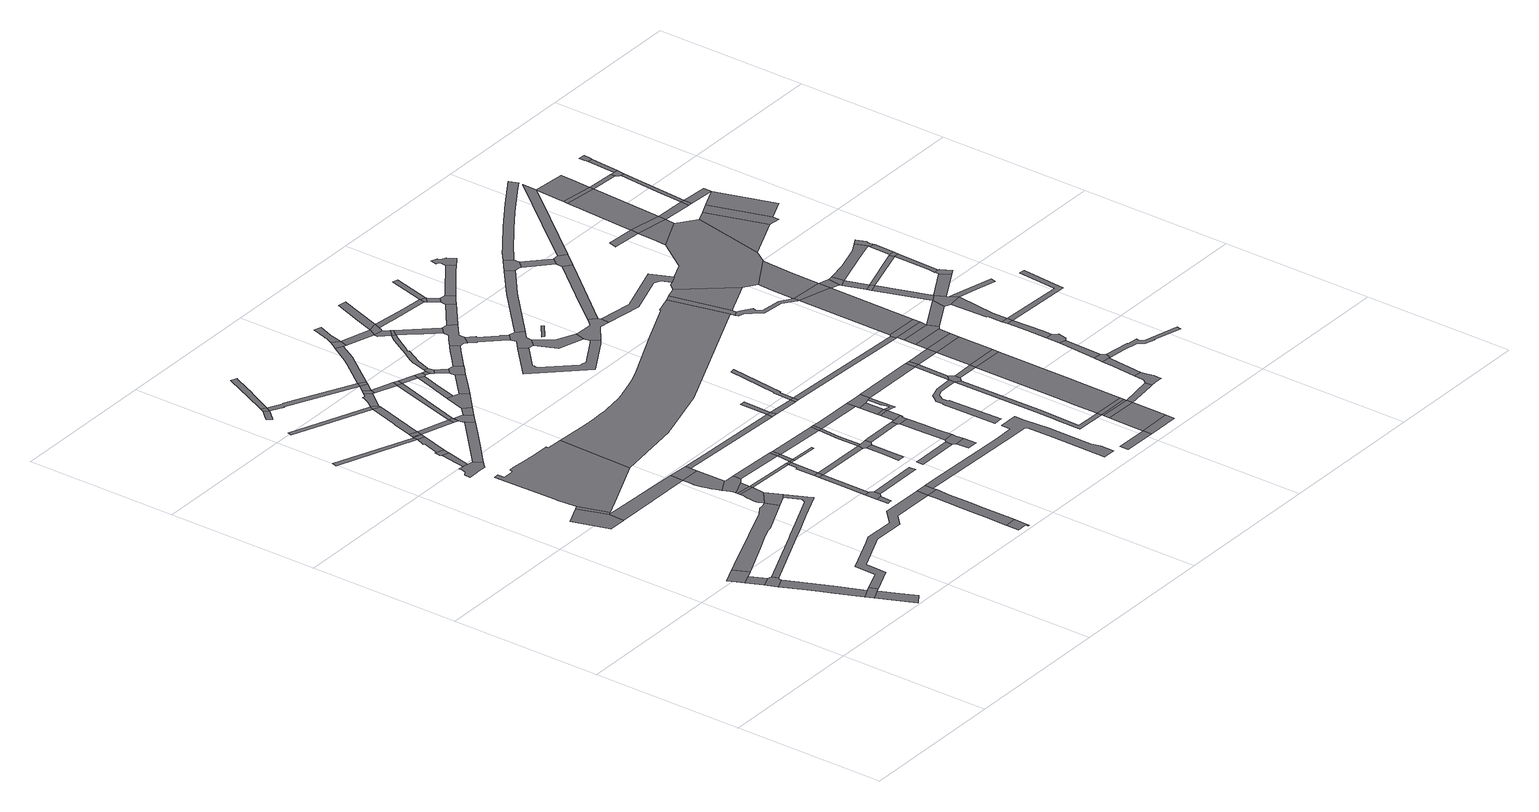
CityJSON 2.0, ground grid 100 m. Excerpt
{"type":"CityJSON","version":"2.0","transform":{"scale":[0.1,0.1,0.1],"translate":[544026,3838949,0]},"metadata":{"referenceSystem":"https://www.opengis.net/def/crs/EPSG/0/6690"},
"CityObjects":{
"road1":{"type":"Road","attributes":{"RoadStructureAttribute.sectionType":"1"},"geometry":[{"type":"MultiSurface","lod":"1","boundaries":[[[0,1,2,3]]]}]},
"road2":{"type":"Road","geometry":[{"type":"MultiSurface","lod":"1","boundaries":[[[4,5,6,1,0,7]]]}]},
"road3":{"type":"Road","geometry":[{"type":"MultiSurface","lod":"1","boundaries":[[[3,2,8,9,10,11,12]]]}]},
"road4":{"type":"Road","attributes":{"RoadStructureAttribute.sectionType":"1"},"geometry":[{"type":"MultiSurface","lod":"1","boundaries":[[[13,9,8,14,15,16,17,18]]]}]},
"road5":{"type":"Road","geometry":[{"type":"MultiSurface","lod":"1","boundaries":[[[19,18,17,20,21,22,23]]]}]},
"road6":{"type":"Road","attributes":{"RoadStructureAttribute.sectionType":"1"},"geometry":[{"type":"MultiSurface","lod":"1","boundaries":[[[24,21,20,25,26]]]}]},
"road7":{"type":"Road","geometry":[{"type":"MultiSurface","lod":"1","boundaries":[[[27,28,29,30,31]]]}]},
"road8":{"type":"Road","attributes":{"RoadStructureAttribute.sectionType":"1"},"geometry":[{"type":"MultiSurface","lod":"1","boundaries":[[[32,27,31,33]]]}]},
"road9":{"type":"Road","attributes":{"RoadStructureAttribute.sectionType":"1"},"geometry":[{"type":"MultiSurface","lod":"1","boundaries":[[[34,35,36,37,38,39,40,4,7,41,42,43,44,45,46]]]}]},
"road10":{"type":"Road","attributes":{"RoadStructureAttribute.sectionType":"1"},"geometry":[{"type":"MultiSurface","lod":"1","boundaries":[[[47,48,49,50,51,52,53,54,55,56,57,58,59,60,61,62,63,12,11]]]}]},
"road11":{"type":"Road","attributes":{"RoadStructureAttribute.sectionType":"1"},"geometry":[{"type":"MultiSurface","lod":"1","boundaries":[[[64,65,66,67]]]}]},
"road12":{"type":"Road","geometry":[{"type":"MultiSurface","lod":"1","boundaries":[[[68,69,70,71,72,73,74,75,76,77,78,79,80,81]]]}]},
"road13":{"type":"Road","attributes":{"RoadStructureAttribute.sectionType":"1"},"geometry":[{"type":"MultiSurface","lod":"1","boundaries":[[[31,30,82,83]]]}]},
"road14":{"type":"Road","attributes":{"RoadStructureAttribute.sectionType":"1"},"geometry":[{"type":"MultiSurface","lod":"1","boundaries":[[[84,85,86,87,88,89,90,91,19,23,92,93,94,95,96,97,98,99,100,101]]]}]},
"road15":{"type":"Road","attributes":{"RoadStructureAttribute.sectionType":"1"},"geometry":[{"type":"MultiSurface","lod":"1","boundaries":[[[102,103,104,105,68,81,106,107]]]}]},
"road16":{"type":"Road","geometry":[{"type":"MultiSurface","lod":"1","boundaries":[[[108,109,110,111,112,113,114,115,116,117,118,119,120,121,122,32,33,123,124,125,126]]]}]},
"road17":{"type":"Road","geometry":[{"type":"MultiSurface","lod":"1","boundaries":[[[127,128,129,102,107,130,131,132]]]}]},
"road18":{"type":"Road","attributes":{"RoadStructureAttribute.sectionType":"1"},"geometry":[{"type":"MultiSurface","lod":"1","boundaries":[[[133,134,135,136,137,138,139]]]}]},
"road19":{"type":"Road","attributes":{"RoadStructureAttribute.sectionType":"1"},"geometry":[{"type":"MultiSurface","lod":"1","boundaries":[[[66,140,141,132,131,142,143,144]]]}]},
"road20":{"type":"Road","geometry":[{"type":"MultiSurface","lod":"1","boundaries":[[[145,133,139,146]]]}]},
"road21":{"type":"Road","attributes":{"RoadStructureAttribute.sectionType":"1"},"geometry":[{"type":"MultiSurface","lod":"1","boundaries":[[[147,148,149,150]]]}]},
"road22":{"type":"Road","geometry":[{"type":"MultiSurface","lod":"1","boundaries":[[[67,66,144,151]]]}]},
"road23":{"type":"Road","attributes":{"RoadStructureAttribute.sectionType":"1"},"geometry":[{"type":"MultiSurface","lod":"1","boundaries":[[[152,67,151]]]}]},
"road24":{"type":"Road","geometry":[{"type":"MultiSurface","lod":"1","boundaries":[[[153,154,152,151,155]]]}]},
"road25":{"type":"Road","attributes":{"RoadStructureAttribute.sectionType":"1"},"geometry":[{"type":"MultiSurface","lod":"1","boundaries":[[[156,157,158,159,160,161,162,34,163,164]]]}]},
"road26":{"type":"Road","geometry":[{"type":"MultiSurface","lod":"1","boundaries":[[[163,34,46,55,54]]]}]},
"road27":{"type":"Road","attributes":{"RoadStructureAttribute.sectionType":"1"},"geometry":[{"type":"MultiSurface","lod":"1","boundaries":[[[165,80,79,166,167,168,169,170]]]}]},
"road28":{"type":"Road","geometry":[{"type":"MultiSurface","lod":"1","boundaries":[[[171,156,164,172]]]}]},
"road29":{"type":"Road","attributes":{"RoadStructureAttribute.sectionType":"1"},"geometry":[{"type":"MultiSurface","lod":"1","boundaries":[[[173,174,175,171,172]]]}]},
"road30":{"type":"Road","attributes":{"RoadStructureAttribute.sectionType":"1"},"geometry":[{"type":"MultiSurface","lod":"1","boundaries":[[[82,176,177,178,179,180,181,182,183,184,185,186]]]}]},
"road31":{"type":"Road","geometry":[{"type":"MultiSurface","lod":"1","boundaries":[[[187,185,184,188,189,190,191,192,175,174,193,194]]]}]},
"road32":{"type":"Road","attributes":{"RoadStructureAttribute.sectionType":"1"},"geometry":[{"type":"MultiSurface","lod":"1","boundaries":[[[149,195,196,197,153,155,198]]]}]},
"road33":{"type":"Road","attributes":{"RoadStructureAttribute.sectionType":"1"},"geometry":[{"type":"MultiSurface","lod":"1","boundaries":[[[199,200,201,145,146,202,203,204,205,206]]]}]},
"road34":{"type":"Road","geometry":[{"type":"MultiSurface","lod":"1","boundaries":[[[83,82,186,207,208]]]}]},
"road35":{"type":"Road","attributes":{"RoadStructureAttribute.sectionType":"1"},"geometry":[{"type":"MultiSurface","lod":"1","boundaries":[[[209,155,151,210,211]]]}]},
"road36":{"type":"Road","attributes":{"RoadStructureAttribute.sectionType":"1"},"geometry":[{"type":"MultiSurface","lod":"1","boundaries":[[[212,213,214,215,216,146,139,217,218,219,220,221]]]}]},
"road37":{"type":"Road","geometry":[{"type":"MultiSurface","lod":"1","boundaries":[[[150,149,198,222,223]]]}]},
"road38":{"type":"Road","geometry":[{"type":"MultiSurface","lod":"1","boundaries":[[[224,225,226,227,228,229,230]]]}]},
"road39":{"type":"Road","geometry":[{"type":"MultiSurface","lod":"1","boundaries":[[[231,232,233,234,235,236]]]}]},
"road40":{"type":"Road","geometry":[{"type":"MultiSurface","lod":"1","boundaries":[[[211,210,237,238]]]}]},
"road41":{"type":"Road","attributes":{"RoadStructureAttribute.sectionType":"1"},"geometry":[{"type":"MultiSurface","lod":"1","boundaries":[[[238,237,239]]]}]},
"road42":{"type":"Road","geometry":[{"type":"MultiSurface","lod":"1","boundaries":[[[240,231,236,241,242,243,244,245,246]]]}]},
"road43":{"type":"Road","attributes":{"RoadStructureAttribute.sectionType":"1"},"geometry":[{"type":"MultiSurface","lod":"1","boundaries":[[[172,164,247,248]]]}]},
"road44":{"type":"Road","geometry":[{"type":"MultiSurface","lod":"1","boundaries":[[[249,239,237,250,165,170,251,252]]]}]},
"road45":{"type":"Road","attributes":{"RoadStructureAttribute.sectionType":"1"},"geometry":[{"type":"MultiSurface","lod":"1","boundaries":[[[253,254,255,256,257,258,223,222,259]]]}]},
"road46":{"type":"Road","attributes":{"RoadStructureAttribute.sectionType":"1"},"geometry":[{"type":"MultiSurface","lod":"1","boundaries":[[[260,261,240,246,262,263]]]}]},
"road47":{"type":"Road","attributes":{"RoadStructureAttribute.sectionType":"1"},"geometry":[{"type":"MultiSurface","lod":"1","boundaries":[[[100,264,265,266,267,268,224,230,269,270,271,272]]]}]},
"road48":{"type":"Road","attributes":{"RoadStructureAttribute.sectionType":"1"},"geometry":[{"type":"MultiSurface","lod":"1","boundaries":[[[194,193,273,274,275]]]}]},
"road49":{"type":"Road","attributes":{"RoadStructureAttribute.sectionType":"1"},"geometry":[{"type":"MultiSurface","lod":"1","boundaries":[[[276,252,251,277]]]}]},
"road50":{"type":"Road","geometry":[{"type":"MultiSurface","lod":"1","boundaries":[[[278,260,263,279]]]}]},
"road51":{"type":"Road","geometry":[{"type":"MultiSurface","lod":"1","boundaries":[[[280,253,259,281,282,283]]]}]},
"road52":{"type":"Road","attributes":{"RoadStructureAttribute.sectionType":"1"},"geometry":[{"type":"MultiSurface","lod":"1","boundaries":[[[284,211,238,285]]]}]},
"road53":{"type":"Road","attributes":{"RoadStructureAttribute.sectionType":"1"},"geometry":[{"type":"MultiSurface","lod":"1","boundaries":[[[286,247,287,288,278,279]]]}]},
"road54":{"type":"Road","attributes":{"RoadStructureAttribute.sectionType":"1"},"geometry":[{"type":"MultiSurface","lod":"1","boundaries":[[[220,289,280,283,290,291]]]}]},
"road55":{"type":"Road","geometry":[{"type":"MultiSurface","lod":"1","boundaries":[[[101,100,272,292,293]]]}]},
"road56":{"type":"Road","geometry":[{"type":"MultiSurface","lod":"1","boundaries":[[[248,247,286,294]]]}]},
"road57":{"type":"Road","geometry":[{"type":"MultiSurface","lod":"1","boundaries":[[[221,220,291,295]]]}]},
"road58":{"type":"Road","attributes":{"RoadStructureAttribute.sectionType":"1"},"geometry":[{"type":"MultiSurface","lod":"1","boundaries":[[[283,282,296,297,284,298]]]}]},
"road59":{"type":"Road","attributes":{"RoadStructureAttribute.sectionType":"1"},"geometry":[{"type":"MultiSurface","lod":"1","boundaries":[[[299,300,243,242]]]}]},
"road60":{"type":"Road","geometry":[{"type":"MultiSurface","lod":"1","boundaries":[[[301,294,286,302]]]}]},
"road61":{"type":"Road","geometry":[{"type":"MultiSurface","lod":"1","boundaries":[[[303,276,277,304,305,306]]]}]},
"road62":{"type":"Road","attributes":{"RoadStructureAttribute.sectionType":"1"},"geometry":[{"type":"MultiSurface","lod":"1","boundaries":[[[274,294,301,307]]]}]},
"road63":{"type":"Road","geometry":[{"type":"MultiSurface","lod":"1","boundaries":[[[275,274,307,308]]]}]},
"road64":{"type":"Road","geometry":[{"type":"MultiSurface","lod":"1","boundaries":[[[298,284,285,309]]]}]},
"road65":{"type":"Road","attributes":{"RoadStructureAttribute.sectionType":"1"},"geometry":[{"type":"MultiSurface","lod":"1","boundaries":[[[310,208,207,311,312]]]}]},
"road66":{"type":"Road","attributes":{"RoadStructureAttribute.sectionType":"1"},"geometry":[{"type":"MultiSurface","lod":"1","boundaries":[[[313,314,303,306,315,316]]]}]},
"road67":{"type":"Road","geometry":[{"type":"MultiSurface","lod":"1","boundaries":[[[317,318,319,301,302]]]}]},
"road68":{"type":"Road","attributes":{"RoadStructureAttribute.sectionType":"1"},"geometry":[{"type":"MultiSurface","lod":"1","boundaries":[[[279,263,320,321]]]}]},
"road69":{"type":"Road","attributes":{"RoadStructureAttribute.sectionType":"1"},"geometry":[{"type":"MultiSurface","lod":"1","boundaries":[[[309,285,313,322]]]}]},
"road70":{"type":"Road","attributes":{"RoadStructureAttribute.sectionType":"1"},"geometry":[{"type":"MultiSurface","lod":"1","boundaries":[[[323,324,325,326,221,295,327,328]]]}]},
"road71":{"type":"Road","attributes":{"RoadStructureAttribute.sectionType":"1"},"geometry":[{"type":"MultiSurface","lod":"1","boundaries":[[[329,305,304,330,331]]]}]},
"road72":{"type":"Road","geometry":[{"type":"MultiSurface","lod":"1","boundaries":[[[322,313,316,332,333]]]}]},
"road73":{"type":"Road","attributes":{"RoadStructureAttribute.sectionType":"1"},"geometry":[{"type":"MultiSurface","lod":"1","boundaries":[[[333,332,334,335]]]}]},
"road74":{"type":"Road","attributes":{"RoadStructureAttribute.sectionType":"1"},"geometry":[{"type":"MultiSurface","lod":"1","boundaries":[[[308,307,336,337,338]]]}]},
"road75":{"type":"Road","geometry":[{"type":"MultiSurface","lod":"1","boundaries":[[[339,335,334,340,341,342]]]}]},
"road76":{"type":"Road","attributes":{"RoadStructureAttribute.sectionType":"1"},"geometry":[{"type":"MultiSurface","lod":"1","boundaries":[[[341,340,343,344]]]}]},
"road77":{"type":"Road","geometry":[{"type":"MultiSurface","lod":"1","boundaries":[[[345,346,347,348,349,350,351]]]}]},
"road78":{"type":"Road","geometry":[{"type":"MultiSurface","lod":"1","boundaries":[[[344,343,352,329,331,353,354,355]]]}]},
"road79":{"type":"Road","geometry":[{"type":"MultiSurface","lod":"1","boundaries":[[[356,357,321,320,358,345,351,359,360]]]}]},
"road80":{"type":"Road","attributes":{"RoadStructureAttribute.sectionType":"1"},"geometry":[{"type":"MultiSurface","lod":"1","boundaries":[[[337,361,321,357,362,363]]]}]},
"road81":{"type":"Road","geometry":[{"type":"MultiSurface","lod":"1","boundaries":[[[364,365,323,328,366,367]]]}]},
"road82":{"type":"Road","attributes":{"RoadStructureAttribute.sectionType":"1"},"geometry":[{"type":"MultiSurface","lod":"1","boundaries":[[[368,369,370,371]]]}]},
"road83":{"type":"Road","attributes":{"RoadStructureAttribute.sectionType":"1"},"geometry":[{"type":"MultiSurface","lod":"1","boundaries":[[[372,373,374,375,376,377,378,379,380,381,382,293,292,383,384,385,386,387,388,389]]]}]},
"road84":{"type":"Road","geometry":[{"type":"MultiSurface","lod":"1","boundaries":[[[338,337,363,390]]]}]},
"road85":{"type":"Road","attributes":{"RoadStructureAttribute.sectionType":"1"},"geometry":[{"type":"MultiSurface","lod":"1","boundaries":[[[391,392,393,394,395,396,397,398,399,400,339,342,401,402,403,404,405,406,407,408]]]}]},
"road86":{"type":"Road","attributes":{"RoadStructureAttribute.sectionType":"1"},"geometry":[{"type":"MultiSurface","lod":"1","boundaries":[[[409,410,411,412,413,364,367,414,415,416,417,418]]]}]},
"road87":{"type":"Road","geometry":[{"type":"MultiSurface","lod":"1","boundaries":[[[312,311,419,420]]]}]},
"road88":{"type":"Road","attributes":{"RoadStructureAttribute.sectionType":"1"},"geometry":[{"type":"MultiSurface","lod":"1","boundaries":[[[421,422,423,424,355,354,425,426,427]]]}]},
"road89":{"type":"Road","attributes":{"RoadStructureAttribute.sectionType":"1"},"geometry":[{"type":"MultiSurface","lod":"1","boundaries":[[[367,366,428,429]]]}]},
"road90":{"type":"Road","attributes":{"RoadStructureAttribute.sectionType":"1"},"geometry":[{"type":"MultiSurface","lod":"1","boundaries":[[[430,431,356,360,432,433]]]}]},
"road91":{"type":"Road","geometry":[{"type":"MultiSurface","lod":"1","boundaries":[[[434,435,436,312,420]]]}]},
"road92":{"type":"Road","geometry":[{"type":"MultiSurface","lod":"1","boundaries":[[[437,438,439,440]]]}]},
"road93":{"type":"Road","geometry":[{"type":"MultiSurface","lod":"1","boundaries":[[[441,442,443,371,370,444,440,439]]]}]},
"road94":{"type":"Road","attributes":{"RoadStructureAttribute.sectionType":"1"},"geometry":[{"type":"MultiSurface","lod":"1","boundaries":[[[420,419,445,446]]]}]},
"road95":{"type":"Road","attributes":{"RoadStructureAttribute.sectionType":"1"},"geometry":[{"type":"MultiSurface","lod":"1","boundaries":[[[428,447,391,448,449]]]}]},
"road96":{"type":"Road","attributes":{"RoadStructureAttribute.sectionType":"1"},"geometry":[{"type":"MultiSurface","lod":"1","boundaries":[[[450,451,390,363,452,453,454]]]}]},
"road97":{"type":"Road","geometry":[{"type":"MultiSurface","lod":"1","boundaries":[[[455,429,428,449,456,457,458]]]}]},
"road98":{"type":"Road","attributes":{"RoadStructureAttribute.sectionType":"1"},"geometry":[{"type":"MultiSurface","lod":"1","boundaries":[[[459,460,461,462,463,464,465,466,467,468,469,470,471,472,473,474,475,476,477,478,479,480,126,125,481,482,483,484,485,486]]]}]},
"road99":{"type":"Road","geometry":[{"type":"MultiSurface","lod":"1","boundaries":[[[448,391,408,487,488]]]}]},
"road100":{"type":"Road","attributes":{"RoadStructureAttribute.sectionType":"1"},"geometry":[{"type":"MultiSurface","lod":"1","boundaries":[[[489,490,491,492,493,443,442]]]}]},
"road101":{"type":"Road","geometry":[{"type":"MultiSurface","lod":"1","boundaries":[[[494,495,496,497,430,433,492,491]]]}]},
"road102":{"type":"Road","attributes":{"RoadStructureAttribute.sectionType":"1"},"geometry":[{"type":"MultiSurface","lod":"1","boundaries":[[[488,487,498,499,500,501,502]]]}]},
"road103":{"type":"Road","geometry":[{"type":"MultiSurface","lod":"1","boundaries":[[[446,445,503,504]]]}]},
"road104":{"type":"Road","attributes":{"RoadStructureAttribute.sectionType":"1"},"geometry":[{"type":"MultiSurface","lod":"1","boundaries":[[[505,506,507,508,509,510,511,512,513,514,515,516,517,518,519,520,521]]]}]},
"road105":{"type":"Road","geometry":[{"type":"MultiSurface","lod":"1","boundaries":[[[502,501,522,523,421,427,524,525,526,527,528,529,530,531]]]}]},
"road106":{"type":"Road","attributes":{"RoadStructureAttribute.sectionType":"1"},"geometry":[{"type":"MultiSurface","lod":"1","boundaries":[[[532,533,497,496]]]}]},
"road107":{"type":"Road","geometry":[{"type":"MultiSurface","lod":"1","boundaries":[[[534,535,533,532]]]}]},
"road108":{"type":"Road","attributes":{"RoadStructureAttribute.sectionType":"1"},"geometry":[{"type":"MultiSurface","lod":"1","boundaries":[[[536,537,538,429,455,539,540]]]}]},
"road109":{"type":"Road","attributes":{"RoadStructureAttribute.sectionType":"1"},"geometry":[{"type":"MultiSurface","lod":"1","boundaries":[[[541,542,543,544,526,525,545,546,547,548,549]]]}]},
"road110":{"type":"Road","attributes":{"RoadStructureAttribute.sectionType":"1"},"geometry":[{"type":"MultiSurface","lod":"1","boundaries":[[[550,551,535,534]]]}]},
"road111":{"type":"Road","attributes":{"RoadStructureAttribute.sectionType":"1"},"geometry":[{"type":"MultiSurface","lod":"1","boundaries":[[[552,553,554,555,556,557,446,504]]]}]},
"road112":{"type":"Road","geometry":[{"type":"MultiSurface","lod":"1","boundaries":[[[549,548,558,505,521,559,560,561,562,563,564]]]}]},
"road113":{"type":"Road","geometry":[{"type":"MultiSurface","lod":"1","boundaries":[[[565,454,453,551,550,566,567,568]]]}]},
"road114":{"type":"Road","geometry":[{"type":"MultiSurface","lod":"1","boundaries":[[[569,570,567,566,571,572,573,534,532]]]}]},
"road115":{"type":"Road","attributes":{"RoadStructureAttribute.sectionType":"1"},"geometry":[{"type":"MultiSurface","lod":"1","boundaries":[[[574,575,455,458,576,577,578,579,580]]]}]},
"road116":{"type":"Road","attributes":{"RoadStructureAttribute.sectionType":"1"},"geometry":[{"type":"MultiSurface","lod":"1","boundaries":[[[581,560,559,582,583,584]]]}]},
"road117":{"type":"Road","attributes":{"RoadStructureAttribute.sectionType":"1"},"geometry":[{"type":"MultiSurface","lod":"1","boundaries":[[[585,586,587,588]]]}]},
"road118":{"type":"Road","attributes":{"RoadStructureAttribute.sectionType":"1"},"geometry":[{"type":"MultiSurface","lod":"1","boundaries":[[[589,531,530,590]]]}]},
"road119":{"type":"Road","geometry":[{"type":"MultiSurface","lod":"1","boundaries":[[[591,592,593,594]]]}]},
"road120":{"type":"Road","attributes":{"RoadStructureAttribute.sectionType":"1"},"geometry":[{"type":"MultiSurface","lod":"1","boundaries":[[[595,596,597,598,599,600,601,602,603,604,605,606,607,608,609,610,611,612,613]]]}]},
"road121":{"type":"Road","geometry":[{"type":"MultiSurface","lod":"1","boundaries":[[[580,579,614,615,616,617,618]]]}]},
"road122":{"type":"Road","attributes":{"RoadStructureAttribute.sectionType":"1"},"geometry":[{"type":"MultiSurface","lod":"1","boundaries":[[[619,616,615,620,621,622]]]}]},
"road123":{"type":"Road","geometry":[{"type":"MultiSurface","lod":"1","boundaries":[[[623,624,625,626,627,584,583,511,510,628,629,630,631]]]}]},
"road124":{"type":"Road","attributes":{"RoadStructureAttribute.sectionType":"1"},"geometry":[{"type":"MultiSurface","lod":"1","boundaries":[[[568,567,632,633]]]}]},
"road125":{"type":"Road","geometry":[{"type":"MultiSurface","lod":"1","boundaries":[[[622,621,589,590,634,635,636]]]}]},
"road126":{"type":"Road","attributes":{"RoadStructureAttribute.sectionType":"1"},"geometry":[{"type":"MultiSurface","lod":"1","boundaries":[[[637,638,618,617,639]]]}]},
"road127":{"type":"Road","attributes":{"RoadStructureAttribute.sectionType":"1"},"geometry":[{"type":"MultiSurface","lod":"1","boundaries":[[[504,503,640,641,642]]]}]},
"road128":{"type":"Road","geometry":[{"type":"MultiSurface","lod":"1","boundaries":[[[588,587,643,644]]]}]},
"road129":{"type":"Road","attributes":{"RoadStructureAttribute.sectionType":"1"},"geometry":[{"type":"MultiSurface","lod":"1","boundaries":[[[613,645,646,647,648,649,650,651,652,653,654,655,656,657]]]}]},
"road130":{"type":"Road","attributes":{"RoadStructureAttribute.sectionType":"1"},"geometry":[{"type":"MultiSurface","lod":"1","boundaries":[[[658,659,660,588,644,661]]]}]},
"road131":{"type":"Road","attributes":{"RoadStructureAttribute.sectionType":"1"},"geometry":[{"type":"MultiSurface","lod":"1","boundaries":[[[662,663,664,564,563,665,666,667]]]}]},
"road132":{"type":"Road","geometry":[{"type":"MultiSurface","lod":"1","boundaries":[[[668,658,661,669,670]]]}]},
"road133":{"type":"Road","geometry":[{"type":"MultiSurface","lod":"1","boundaries":[[[671,672,673,595,613,657,674,675,676,677]]]}]},
"road134":{"type":"Road","attributes":{"RoadStructureAttribute.sectionType":"1"},"geometry":[{"type":"MultiSurface","lod":"1","boundaries":[[[652,668,670,678]]]}]},
"road135":{"type":"Road","geometry":[{"type":"MultiSurface","lod":"1","boundaries":[[[653,652,678,679]]]}]},
"road136":{"type":"Road","attributes":{"RoadStructureAttribute.sectionType":"1"},"geometry":[{"type":"MultiSurface","lod":"1","boundaries":[[[680,632,595,673]]]}]},
"road137":{"type":"Road","attributes":{"RoadStructureAttribute.sectionType":"1"},"geometry":[{"type":"MultiSurface","lod":"1","boundaries":[[[681,682,683,636,635,684,685,686,687,688]]]}]},
"road138":{"type":"Road","geometry":[{"type":"MultiSurface","lod":"1","boundaries":[[[633,632,680,689]]]}]},
"road139":{"type":"Road","attributes":{"RoadStructureAttribute.sectionType":"1"},"geometry":[{"type":"MultiSurface","lod":"1","boundaries":[[[690,691,692,677,676,693,694]]]}]},
"road140":{"type":"Road","attributes":{"RoadStructureAttribute.sectionType":"1"},"geometry":[{"type":"MultiSurface","lod":"1","boundaries":[[[694,695,696,697,698,653,679,699,700,701]]]}]},
"road141":{"type":"Road","attributes":{"RoadStructureAttribute.sectionType":"1"},"geometry":[{"type":"MultiSurface","lod":"1","boundaries":[[[689,680,702,703,704]]]}]},
"road142":{"type":"Road","attributes":{"RoadStructureAttribute.sectionType":"1"},"geometry":[{"type":"MultiSurface","lod":"1","boundaries":[[[705,706,623,631,707,708,709]]]}]},
"road143":{"type":"Road","attributes":{"RoadStructureAttribute.sectionType":"1"},"geometry":[{"type":"MultiSurface","lod":"1","boundaries":[[[710,670,669,711,712]]]}]},
"road144":{"type":"Road","attributes":{"RoadStructureAttribute.sectionType":"1"},"geometry":[{"type":"MultiSurface","lod":"1","boundaries":[[[713,714,715,630,629,716,717,718,719,720]]]}]},
"road145":{"type":"Road","geometry":[{"type":"MultiSurface","lod":"1","boundaries":[[[721,722,723,724,681,688,725,726,727,728,729,730]]]}]},
"road146":{"type":"Road","geometry":[{"type":"MultiSurface","lod":"1","boundaries":[[[690,694,701,731]]]}]},
"road147":{"type":"Road","geometry":[{"type":"MultiSurface","lod":"1","boundaries":[[[732,459,486,733,734,735,736,737]]]}]},
"road148":{"type":"Road","attributes":{"RoadStructureAttribute.sectionType":"1"},"geometry":[{"type":"MultiSurface","lod":"1","boundaries":[[[703,690,731,738]]]}]},
"road149":{"type":"Road","geometry":[{"type":"MultiSurface","lod":"1","boundaries":[[[739,662,667,740,741,742,743]]]}]},
"road150":{"type":"Road","geometry":[{"type":"MultiSurface","lod":"1","boundaries":[[[704,703,738,744]]]}]},
"road151":{"type":"Road","attributes":{"RoadStructureAttribute.sectionType":"1"},"geometry":[{"type":"MultiSurface","lod":"1","boundaries":[[[745,746,704,744,747]]]}]},
"road152":{"type":"Road","geometry":[{"type":"MultiSurface","lod":"1","boundaries":[[[748,749,710,712,750,751,752,753,754,755,756]]]}]},
"road153":{"type":"Road","attributes":{"RoadStructureAttribute.sectionType":"1"},"geometry":[{"type":"MultiSurface","lod":"1","boundaries":[[[757,758,759,760,761,736,735,762,763,764,765,766,767,768,769]]]}]},
"road154":{"type":"Road","attributes":{"RoadStructureAttribute.sectionType":"1"},"geometry":[{"type":"MultiSurface","lod":"1","boundaries":[[[742,741,770,771]]]}]},
"road155":{"type":"Road","geometry":[{"type":"MultiSurface","lod":"1","boundaries":[[[772,745,747,773,774,775,776]]]}]},
"road156":{"type":"Road","attributes":{"RoadStructureAttribute.sectionType":"1"},"geometry":[{"type":"MultiSurface","lod":"1","boundaries":[[[777,772,776,778,779,780]]]}]},
"road157":{"type":"Road","geometry":[{"type":"MultiSurface","lod":"1","boundaries":[[[781,732,737,782,783,784]]]}]},
"road158":{"type":"Road","geometry":[{"type":"MultiSurface","lod":"1","boundaries":[[[785,642,641,777,780,786]]]}]},
"road159":{"type":"Road","attributes":{"RoadStructureAttribute.sectionType":"1"},"geometry":[{"type":"MultiSurface","lod":"1","boundaries":[[[787,788,789,748,756,790,791]]]}]},
"road160":{"type":"Road","geometry":[{"type":"MultiSurface","lod":"1","boundaries":[[[792,771,770,793,705,709,794]]]}]},
"road161":{"type":"Road","geometry":[{"type":"MultiSurface","lod":"1","boundaries":[[[795,787,791,796,797,798]]]}]},
"road162":{"type":"Road","attributes":{"RoadStructureAttribute.sectionType":"1"},"geometry":[{"type":"MultiSurface","lod":"1","boundaries":[[[768,785,786,799]]]}]},
"road163":{"type":"Road","attributes":{"RoadStructureAttribute.sectionType":"1"},"geometry":[{"type":"MultiSurface","lod":"1","boundaries":[[[800,795,798,801]]]}]},
"road164":{"type":"Road","geometry":[{"type":"MultiSurface","lod":"1","boundaries":[[[769,768,799,802]]]}]},
"road165":{"type":"Road","geometry":[{"type":"MultiSurface","lod":"1","boundaries":[[[803,800,801,804,805,806,807]]]}]},
"road166":{"type":"Road","attributes":{"RoadStructureAttribute.sectionType":"1"},"geometry":[{"type":"MultiSurface","lod":"1","boundaries":[[[808,776,775,809,810]]]}]},
"road167":{"type":"Road","attributes":{"RoadStructureAttribute.sectionType":"1"},"geometry":[{"type":"MultiSurface","lod":"1","boundaries":[[[811,812,813,814,815,816,803,807]]]}]},
"road168":{"type":"Road","attributes":{"RoadStructureAttribute.sectionType":"1"},"geometry":[{"type":"MultiSurface","lod":"1","boundaries":[[[817,818,819,820,821,822,823,824,825,769,802]]]}]},
"road169":{"type":"Road","geometry":[{"type":"MultiSurface","lod":"1","boundaries":[[[826,827,815,814]]]}]},
"road170":{"type":"Road","attributes":{"RoadStructureAttribute.sectionType":"1"},"geometry":[{"type":"MultiSurface","lod":"1","boundaries":[[[828,829,830,831,832,833,797,796,834,835,836,837,838,839,840]]]}]},
"road171":{"type":"Road","geometry":[{"type":"MultiSurface","lod":"1","boundaries":[[[841,842,843,844,720,719,845,781,784,821,820,846,847]]]}]},
"road172":{"type":"Road","attributes":{"RoadStructureAttribute.sectionType":"1"},"geometry":[{"type":"MultiSurface","lod":"1","boundaries":[[[802,799,848,849,850,851]]]}]},
"road173":{"type":"Road","attributes":{"RoadStructureAttribute.sectionType":"1"},"geometry":[{"type":"MultiSurface","lod":"1","boundaries":[[[852,853,854,855,856,827,826]]]}]},
"road174":{"type":"Road","attributes":{"RoadStructureAttribute.sectionType":"1"},"geometry":[{"type":"MultiSurface","lod":"1","boundaries":[[[857,858,859,860,861]]]}]},
"road175":{"type":"Road","geometry":[{"type":"MultiSurface","lod":"1","boundaries":[[[861,860,862,863]]]}]},
"road176":{"type":"Road","attributes":{"RoadStructureAttribute.sectionType":"1"},"geometry":[{"type":"MultiSurface","lod":"1","boundaries":[[[864,865,866,867,868,869,739,743,870,871,872,873,874,875,876,877]]]}]},
"road177":{"type":"Road","attributes":{"RoadStructureAttribute.sectionType":"1"},"geometry":[{"type":"MultiSurface","lod":"1","boundaries":[[[863,862,808,878]]]}]},
"road178":{"type":"Road","geometry":[{"type":"MultiSurface","lod":"1","boundaries":[[[879,880,851,850,859,858]]]}]},
"road179":{"type":"Road","geometry":[{"type":"MultiSurface","lod":"1","boundaries":[[[878,808,810,854,853,881,882]]]}]},
"road180":{"type":"Road","attributes":{"RoadStructureAttribute.sectionType":"1"},"geometry":[{"type":"MultiSurface","lod":"1","boundaries":[[[883,884,885,886,887,888]]]}]},
"road181":{"type":"Road","attributes":{"RoadStructureAttribute.sectionType":"1"},"geometry":[{"type":"MultiSurface","lod":"1","boundaries":[[[889,890,891,792,794,892,893]]]}]},
"road182":{"type":"Road","attributes":{"RoadStructureAttribute.sectionType":"1"},"geometry":[{"type":"MultiSurface","lod":"1","boundaries":[[[894,878,882,895]]]}]},
"road183":{"type":"Road","attributes":{"RoadStructureAttribute.sectionType":"1"},"geometry":[{"type":"MultiSurface","lod":"1","boundaries":[[[896,897,881,853,898,899,900]]]}]},
"road184":{"type":"Road","attributes":{"RoadStructureAttribute.sectionType":"1"},"geometry":[{"type":"MultiSurface","lod":"1","boundaries":[[[887,901,902,842,841,903]]]}]},
"road185":{"type":"Road","attributes":{"RoadStructureAttribute.sectionType":"1"},"geometry":[{"type":"MultiSurface","lod":"1","boundaries":[[[904,905,906,826,814,907,908]]]}]},
"road186":{"type":"Road","attributes":{"RoadStructureAttribute.sectionType":"1"},"geometry":[{"type":"MultiSurface","lod":"1","boundaries":[[[909,861,863,910]]]}]},
"road187":{"type":"Road","geometry":[{"type":"MultiSurface","lod":"1","boundaries":[[[888,887,903,911]]]}]},
"road188":{"type":"Road","attributes":{"RoadStructureAttribute.sectionType":"1"},"geometry":[{"type":"MultiSurface","lod":"1","boundaries":[[[912,913,914,879,858,915,916,917]]]}]},
"road189":{"type":"Road","geometry":[{"type":"MultiSurface","lod":"1","boundaries":[[[918,919,894,895,920,921,922]]]}]},
"road190":{"type":"Road","attributes":{"RoadStructureAttribute.sectionType":"1"},"geometry":[{"type":"MultiSurface","lod":"1","boundaries":[[[923,924,925,888,911,926]]]}]},
"road191":{"type":"Road","attributes":{"RoadStructureAttribute.sectionType":"1"},"geometry":[{"type":"MultiSurface","lod":"1","boundaries":[[[910,927,918,922,928]]]}]},
"road192":{"type":"Road","attributes":{"function":"2","RoadStructureAttribute.sectionType":"1"},"geometry":[{"type":"MultiSurface","lod":"1","boundaries":[[[929,847,846,930,931]]]}]},
"road193":{"type":"Road","geometry":[{"type":"MultiSurface","lod":"1","boundaries":[[[932,909,910,928,933]]]}]},
"road194":{"type":"Road","geometry":[{"type":"MultiSurface","lod":"1","boundaries":[[[934,923,926,935]]]}]},
"road195":{"type":"Road","attributes":{"RoadStructureAttribute.sectionType":"1"},"geometry":[{"type":"MultiSurface","lod":"1","boundaries":[[[936,932,933,937]]]}]},
"road196":{"type":"Road","attributes":{"RoadStructureAttribute.sectionType":"1"},"geometry":[{"type":"MultiSurface","lod":"1","boundaries":[[[911,903,938,939]]]}]},
"road197":{"type":"Road","attributes":{"RoadStructureAttribute.sectionType":"1"},"geometry":[{"type":"MultiSurface","lod":"1","boundaries":[[[893,940,934,935,941,942]]]}]},
"road198":{"type":"Road","geometry":[{"type":"MultiSurface","lod":"1","boundaries":[[[943,912,917,936,937,944,945]]]}]},
"road199":{"type":"Road","geometry":[{"type":"MultiSurface","lod":"1","boundaries":[[[946,929,931,947,948]]]}]},
"road200":{"type":"Road","geometry":[{"type":"MultiSurface","lod":"1","boundaries":[[[939,938,949,950]]]}]},
"road201":{"type":"Road","attributes":{"RoadStructureAttribute.sectionType":"1"},"geometry":[{"type":"MultiSurface","lod":"1","boundaries":[[[935,926,951,952]]]}]},
"road202":{"type":"Road","attributes":{"function":"2","RoadStructureAttribute.sectionType":"1"},"geometry":[{"type":"MultiSurface","lod":"1","boundaries":[[[953,954,955,946,948,956]]]}]},
"road203":{"type":"Road","attributes":{"RoadStructureAttribute.sectionType":"1"},"geometry":[{"type":"MultiSurface","lod":"1","boundaries":[[[957,958,939,950,959]]]}]},
"road204":{"type":"Road","attributes":{"RoadStructureAttribute.sectionType":"1"},"geometry":[{"type":"MultiSurface","lod":"1","boundaries":[[[960,950,949,961,953,962]]]}]},
"road205":{"type":"Road","geometry":[{"type":"MultiSurface","lod":"1","boundaries":[[[963,964,952,951,965,966,957,959,967,968]]]}]},
"road206":{"type":"Road","attributes":{"RoadStructureAttribute.sectionType":"1"},"geometry":[{"type":"MultiSurface","lod":"1","boundaries":[[[969,968,967,970]]]}]},
"road207":{"type":"Road","geometry":[{"type":"MultiSurface","lod":"1","boundaries":[[[971,972,969,970,973,974]]]}]}
},
"vertices":[
[400,964,0],[331,933,0],[375,831,0],[445,861,0],
[401,1082,0],[287,1032,0],[311,979,0],[445,984,0],
[408,756,0],[478,787,0],[480,809,0],[489,813,0],[472,852,0],
[599,510,0],[465,628,0],[506,534,0],[531,476,0],[609,297,0],[678,328,0],
[706,339,0],[632,245,0],[703,277,0],[707,278,0],[727,289,0],
[756,160,0],[735,9,0],[805,59,0],
[423,2201,0],[289,2139,0],[363,1906,0],[483,1905,0],[484,2008,0],
[447,2212,0],[505,2018,0],
[1115,1380,0],[1082,1368,0],[1049,1365,0],[997,1329,0],[793,1244,0],[766,1233,0],[456,1105,0],[688,1094,0],[808,1148,0],[819,1153,0],[880,1180,0],[903,1183,0],[1142,1292,0],
[894,995,0],[901,998,0],[961,1024,0],[1139,1104,0],[1321,1185,0],[1331,1190,0],[1327,1198,0],[1255,1350,0],[1226,1330,0],[1273,1232,0],[1272,1229,0],[1259,1201,0],[1258,1199,0],[1029,1098,0],[915,1048,0],[885,1034,0],[873,1029,0],
[9,3609,0],[0,3580,0],[510,3383,0],[514,3412,0],
[420,2998,0],[418,2992,0],[388,2997,0],[388,2982,0],[382,2952,0],[352,2931,0],[349,2891,0],[363,2889,0],[417,2891,0],[441,2892,0],[488,2893,0],[527,2930,0],[495,2981,0],[458,2990,0],
[1040,1901,0],[1043,1987,0],
[1469,765,0],[1450,765,0],[1357,675,0],[1158,677,0],[1102,652,0],[850,540,0],[847,445,0],[846,398,0],[900,362,0],[902,430,0],[904,504,0],[1131,604,0],[1169,622,0],[1379,619,0],[1447,685,0],[1628,684,0],[1737,683,0],[1738,763,0],
[450,3165,0],[439,3102,0],[431,3058,0],[426,3027,0],[480,3079,0],[496,3149,0],
[876,2732,0],[877,2745,0],[776,2749,0],[650,2755,0],[582,2758,0],[552,2759,0],[542,2734,0],[539,2734,0],[533,2735,0],[462,2734,0],[462,2760,0],[462,2779,0],[432,2778,0],[438,2354,0],[439,2338,0],[661,2087,0],[972,2225,0],[973,2226,0],[984,2727,0],
[451,3214,0],[444,3180,0],[445,3176,0],[500,3167,0],[507,3193,0],[461,3211,0],
[239,4272,0],[193,4223,0],[179,4207,0],[199,4176,0],[244,4223,0],[254,4234,0],[263,4249,0],
[486,3326,0],[497,3321,0],[519,3240,0],[543,3318,0],[558,3369,0],
[253,4302,0],[282,4281,0],
[132,4017,0],[123,3989,0],[630,3787,0],[645,3817,0],
[566,3399,0],
[518,3424,0],
[527,3455,0],[521,3435,0],[577,3434,0],
[1110,1546,0],[1108,1524,0],[1104,1499,0],[1097,1456,0],[1095,1442,0],[1097,1423,0],[1099,1407,0],[1206,1454,0],[1213,1536,0],
[826,3285,0],[613,3008,0],[644,3037,0],[728,3113,0],[845,3220,0],[859,3232,0],
[1110,1563,0],[1210,1554,0],
[1214,1621,0],[1215,1622,0],[1109,1576,0],
[1040,1870,0],[1040,1840,0],[1041,1819,0],[1044,1794,0],[1048,1771,0],[1056,1737,0],[1063,1712,0],[1071,1687,0],[1082,1657,0],[1174,1707,0],[1176,1900,0],
[1179,1702,0],[1093,1631,0],[1096,1626,0],[1102,1608,0],[1106,1594,0],[1109,1580,0],[1248,1645,0],[1249,1699,0],
[629,3784,0],[572,3594,0],[564,3578,0],[676,3767,0],
[412,4629,0],[359,4519,0],[319,4438,0],[365,4439,0],[371,4451,0],[403,4518,0],[446,4610,0],[447,4612,0],
[1176,1944,0],[1177,1982,0],
[584,3431,0],[784,3331,0],[790,3369,0],
[411,4225,0],[381,4239,0],[379,4241,0],[378,4239,0],[376,4237,0],[313,4224,0],[350,4206,0],[352,4211,0],[793,4000,0],[813,4031,0],
[681,3784,0],[648,3816,0],
[1732,126,0],[1733,40,0],[1745,40,0],[1798,40,0],[1799,22,0],[1809,22,0],[1810,126,0],
[1529,889,0],[1529,813,0],[1529,811,0],[1546,813,0],[1563,815,0],[1564,889,0],
[815,3322,0],[817,3362,0],
[823,3360,0],
[1529,973,0],[1567,891,0],[1585,908,0],[1585,953,0],[1567,970,0],[1566,971,0],[1564,973,0],
[1543,1525,0],[1543,1541,0],
[876,3343,0],[823,3296,0],[919,3288,0],[886,3340,0],
[738,3932,0],[719,3908,0],[705,3915,0],[695,3892,0],[681,3860,0],[654,3824,0],[770,3895,0],
[1528,1297,0],[1529,1128,0],[1563,1130,0],[1562,1297,0],
[1736,629,0],[1733,446,0],[1733,344,0],[1733,248,0],[1732,189,0],[1811,347,0],[1811,445,0],[1813,590,0],[1815,682,0],
[1572,1630,0],[1579,1630,0],[1581,1686,0],
[939,3388,0],[982,3346,0],
[1528,1335,0],[1567,1335,0],
[760,3959,0],[776,3892,0],[785,3889,0],[795,3925,0],
[927,3835,0],[960,3826,0],
[1568,1525,0],[1541,1462,0],[1528,1462,0],
[792,3998,0],[796,3926,0],[839,3979,0],
[1815,708,0],[1816,763,0],
[1575,1540,0],
[854,4000,0],
[920,3838,0],[925,3836,0],[941,3873,0],
[1926,910,0],[1925,955,0],
[1600,1540,0],[1599,1524,0],
[981,3522,0],[1099,3452,0],[1058,3496,0],[1020,3510,0],
[1605,1629,0],
[1606,1685,0],
[973,3861,0],
[1348,1975,0],[1915,1917,0],[1916,1955,0],
[1065,3791,0],[1032,3685,0],[1070,3673,0],[1100,3769,0],
[1770,1517,0],[1770,1524,0],[1770,1532,0],
[1937,1294,0],[1944,1331,0],
[1074,3825,0],
[1053,4366,0],[977,4243,0],[967,4231,0],[947,4205,0],[1030,4231,0],[1094,4340,0],
[1216,3640,0],[1177,3524,0],[1256,3597,0],
[1117,3775,0],[1125,3809,0],
[1146,3766,0],[1151,3800,0],
[1942,1613,0],[1952,1612,0],[1953,1671,0],
[1156,3816,0],[1162,3747,0],[1191,3773,0],[1183,3808,0],
[1218,3683,0],[1249,3710,0],
[1954,1278,0],[1953,1153,0],[1952,1050,0],[1975,1050,0],[1997,1050,0],[1998,1156,0],[1999,1278,0],
[1217,3666,0],[1318,3653,0],[1329,3663,0],[1288,3707,0],
[2015,1334,0],[1967,1331,0],[1938,1293,0],[2016,1292,0],[2018,1294,0],
[1938,1466,0],[1963,1484,0],[1973,1611,0],
[1088,4425,0],[1083,4415,0],[1115,4334,0],[1131,4387,0],
[1998,957,0],[1998,912,0],[2275,912,0],[2274,957,0],
[2763,226,0],[2746,282,0],[2747,312,0],[2749,517,0],[2749,580,0],[2736,747,0],[2735,812,0],[2611,810,0],[2611,750,0],[2481,747,0],[1892,762,0],[1891,707,0],[2479,692,0],[2671,689,0],[2680,678,0],[2679,496,0],[2678,134,0],[2763,134,0],
[1974,1671,0],
[1358,4193,0],[1356,4191,0],[1321,4150,0],[1282,4086,0],[1237,4006,0],[1220,3977,0],[1199,3941,0],[1181,3912,0],[1186,3910,0],[1162,3835,0],[1186,3814,0],[1215,3897,0],[1278,4010,0],[1270,4014,0],[1296,4054,0],[1314,4083,0],[1356,4150,0],[1375,4176,0],
[1145,4585,0],[1115,4491,0],[1112,4480,0],[1111,4476,0],[1107,4465,0],[1149,4463,0],[1149,4466,0],[1150,4470,0],[1153,4477,0],[1190,4567,0],
[1954,1916,0],[1946,1954,0],
[1459,3859,0],[1457,3857,0],[1417,3823,0],[1361,3772,0],[1345,3678,0],[1455,3779,0],[1495,3811,0],
[1305,4279,0],[1335,4329,0],
[2271,1338,0],[2042,1336,0],[2043,1296,0],[2271,1298,0],
[1954,2144,0],[1938,2143,0],[1921,2143,0],
[2298,811,0],[2368,813,0],[2365,898,0],[2295,896,0],
[2363,955,0],[2362,977,0],[2292,975,0],[2289,901,0],
[2128,1909,0],[2129,1947,0],
[1301,4251,0],[1397,4235,0],[1368,4267,0],
[2061,1667,0],[2012,1669,0],[2062,1608,0],[2288,1605,0],[2288,1666,0],
[1399,4342,0],[1374,4279,0],[1375,4282,0],[1383,4300,0],
[2607,3178,0],[2496,3142,0],[2498,3135,0],[2216,3005,0],[1860,2839,0],[1828,2824,0],[1782,2805,0],[1716,2783,0],[1674,2769,0],[1614,2753,0],[1607,2751,0],[1554,2740,0],[1497,2731,0],[1464,2726,0],[1451,2724,0],[1409,2720,0],[1365,2717,0],[1298,2715,0],[1256,2716,0],[1252,2716,0],[1237,2716,0],[1173,2719,0],[1169,2252,0],[1425,2287,0],[1440,2292,0],[1458,2297,0],[1819,2402,0],[2695,2791,0],
[1376,4178,0],[1409,4221,0],
[2359,1083,0],[2356,1177,0],[2353,1287,0],[2283,1285,0],[2286,1173,0],
[2351,1325,0],[2360,1326,0],[2360,1340,0],[2295,1338,0],
[1417,4131,0],[1480,4058,0],[1523,4011,0],[1553,3975,0],[1598,4014,0],
[2152,1908,0],[2153,1947,0],
[1669,3533,0],[1456,3336,0],[1743,3040,0],[1991,3185,0],[2001,3192,0],[2024,3210,0],[1983,3254,0],[1962,3237,0],[1775,3129,0],[1755,3133,0],[1734,3137,0],[1563,3314,0],[1563,3327,0],[1564,3340,0],[1564,3353,0],[1648,3431,0],[1708,3486,0],
[1550,3935,0],[1520,3910,0],[1535,3813,0],[1550,3798,0],[1588,3851,0],[1588,3856,0],[1588,3859,0],[1589,3892,0],[1679,3966,0],[1636,4011,0],
[2358,1434,0],[2292,1431,0],
[2357,1456,0],[2292,1453,0],
[1447,4633,0],[1379,4448,0],[1336,4332,0],[1501,4623,0],[1502,4625,0],
[1724,3700,0],[1721,3698,0],[1628,3796,0],[1634,3802,0],[1587,3758,0],[1591,3761,0],[1684,3663,0],[1719,3625,0],[1761,3662,0],
[2354,1579,0],[2288,1576,0],
[2157,2043,0],[2165,2043,0],[2209,2408,0],[2178,2402,0],[2137,2070,0],[2131,2068,0],
[1725,3584,0],[1747,3481,0],[1788,3527,0],[1793,3550,0],[1795,3566,0],[1845,3611,0],[1802,3655,0],
[2373,1665,0],[2387,1592,0],[2411,1596,0],[2412,1665,0],
[2417,1419,0],[2415,1523,0],[2390,1499,0],[2401,1467,0],[2401,1449,0],
[1635,4315,0],[1490,4331,0],[1391,4299,0],[1486,4292,0],[1489,4291,0],[1769,4270,0],[1775,4304,0],
[1881,3412,0],[1805,3344,0],[1976,3294,0],[1996,3363,0],
[2825,134,0],[2824,76,0],[3043,73,0],[3043,133,0],
[1820,4155,0],[1857,4109,0],
[1854,3500,0],[1865,3487,0],[1960,3564,0],[1949,3576,0],
[2844,1357,0],[2724,1351,0],[2644,1324,0],[2630,1304,0],[2616,1285,0],[2608,1273,0],[2608,1261,0],[2610,1219,0],[2601,1219,0],[2610,858,0],[2640,859,0],[2670,860,0],[2661,1219,0],[2650,1220,0],[2648,1261,0],[2676,1302,0],[2712,1314,0],[2781,1314,0],[2844,1315,0],
[1771,4267,0],[1778,4259,0],[1810,4284,0],[1811,4289,0],[1778,4304,0],
[1842,4239,0],[1793,4239,0],[1826,4193,0],[1855,4222,0],
[2163,3407,0],[2141,3380,0],[2132,3370,0],[2120,3355,0],[2006,3359,0],[2137,3299,0],[2208,3290,0],[2216,3350,0],[2208,3369,0],
[2845,1597,0],[2845,1663,0],
[1895,4140,0],[1929,4165,0],[1892,4214,0],
[1843,4546,0],[1779,4310,0],[1877,4538,0],
[2704,1889,0],[3044,1876,0],[3038,1914,0],
[3259,72,0],[3260,132,0],
[2844,1308,0],[2850,750,0],[2848,608,0],[2847,594,0],[2844,432,0],[2844,430,0],[2846,430,0],[3045,428,0],[3045,458,0],[2874,461,0],[2876,558,0],[2880,751,0],[2875,1293,0],
[3044,369,0],[3043,207,0],[3043,206,0],[3260,367,0],
[2321,4111,0],[2119,3946,0],[1804,3656,0],[1864,3629,0],[2161,3902,0],[2359,4064,0],
[3045,414,0],[3263,368,0],[3260,410,0],
[2900,1358,0],[2880,1384,0],[2875,1390,0],[2888,1308,0],[2897,1318,0],[2899,1321,0],[2901,1356,0],
[3261,429,0],
[3261,455,0],
[2876,1598,0],
[2170,4415,0],[1930,4240,0],[1913,4228,0],[1992,4212,0],[2032,4241,0],[2159,4334,0],[2191,4356,0],[2204,4365,0],
[2876,1663,0],
[3047,1359,0],[3030,1358,0],[3014,1358,0],[3031,1318,0],[3046,1318,0],
[3046,752,0],[3045,608,0],[3045,607,0],[3045,463,0],[3263,754,0],[3263,791,0],[3264,1317,0],
[2880,1598,0],[3047,1596,0],[3047,1662,0],
[2557,3877,0],[2346,3625,0],[2311,3492,0],[2590,3822,0],[2604,3839,0],
[3481,442,0],[3460,392,0],[3485,395,0],
[2788,3412,0],[2779,3433,0],[2439,3317,0],[2450,3257,0],[2714,3347,0],[2758,3328,0],[2783,3269,0],[2839,3294,0],
[2162,4511,0],[2152,4469,0],[2167,4465,0],[2174,4451,0],[2247,4395,0],[2271,4411,0],[2237,4461,0],[2208,4473,0],[2197,4489,0],[2198,4495,0],
[3264,1358,0],
[2649,3192,0],[2695,2789,0],[2697,2780,0],[2702,2761,0],[2733,2781,0],[2735,2810,0],
[3264,1596,0],
[2411,4185,0],[2397,4063,0],[2406,4055,0],[2448,4100,0],[2449,4139,0],
[3264,1660,0],
[3048,1744,0],[3047,1669,0],[3265,1740,0],
[3508,538,0],[3502,467,0],[3536,399,0],[3539,399,0],[3573,398,0],[3573,402,0],[3575,453,0],[3575,455,0],[3560,534,0],
[2972,2655,0],[2837,2670,0],[2813,2697,0],[2824,2725,0],[2769,2759,0],[2707,2742,0],[2749,2730,0],[2777,2698,0],[2824,2644,0],[2960,2630,0],[3042,2573,0],[3050,2567,0],[3050,2604,0],
[2555,3918,0],[2593,3965,0],
[3049,1825,0],[3280,1749,0],[3282,1751,0],[3291,1756,0],[3264,1825,0],
[3049,1875,0],[3264,1828,0],[3264,1842,0],[3265,1873,0],
[2724,3217,0],[2776,2828,0],[2786,2832,0],[2974,2915,0],
[3047,1924,0],[3265,1922,0],
[3526,777,0],[3524,757,0],[3519,694,0],[3581,758,0],[3582,772,0],
[2633,3967,0],[2556,3904,0],[2679,3929,0],
[3530,838,0],[3590,771,0],[3603,810,0],[3585,833,0],
[3268,2506,0],
[3551,1099,0],[3595,1088,0],
[3267,2592,0],
[3551,1192,0],[3599,1091,0],[3617,1104,0],[3627,1162,0],[3601,1192,0],
[3501,1960,0],[3329,1777,0],[3486,1868,0],
[3601,1254,0],[3599,1364,0],[3594,1462,0],[3594,1464,0],[3547,1463,0],[3551,1328,0],
[3269,2796,0],[3277,2916,0],[3277,2921,0],[3282,2995,0],[3055,2860,0],[3054,2842,0],[3052,2793,0],[3051,2748,0],[3050,2609,0],
[3593,1501,0],[3546,1500,0],
[3860,726,0],[3841,755,0],[3843,760,0],[3847,773,0],[3771,780,0],[3772,785,0],[3702,759,0],[3808,740,0],[3832,703,0],[3900,685,0],[3900,688,0],[4082,638,0],[4091,669,0],
[3321,3653,0],[3099,3549,0],[3070,3508,0],[2954,3345,0],[2753,3257,0],[3339,3078,0],[3442,3564,0],
[3275,2504,0],[3300,2499,0],[3327,2487,0],[3340,2576,0],
[3591,1606,0],[3623,1863,0],[3527,1848,0],[3537,1603,0],[3543,1601,0],
[3385,2485,0],[3381,2497,0],[3331,2473,0],[3377,2335,0],[3429,2352,0],
[3387,2305,0],[3439,2322,0],
[3135,4688,0],[2924,4554,0],[2710,4408,0],[2555,4297,0],[2518,4270,0],[2484,4246,0],[2587,4247,0],[2672,4307,0],[2735,4352,0],[2798,4396,0],[2878,4451,0],[3070,4575,0],[3156,4629,0],[3160,4631,0],
[3549,1988,0],
[3370,2576,0],[3353,2573,0],
[3586,1910,0],[3582,1924,0],
[2927,3815,0],[2919,3789,0],[2910,3763,0],[2917,3762,0],[3110,3749,0],[3113,3804,0],
[3159,4602,0],[3157,4602,0],[2866,4249,0],[2944,4250,0],[3155,4504,0],
[3763,2110,0],[3799,2047,0],
[3628,1900,0],[3627,1900,0],[3749,1836,0],[3885,1802,0],[3894,1838,0],
[3102,3614,0],[3102,3607,0],[3325,3716,0],
[4041,1746,0],[4024,1493,0],[4023,1485,0],[4056,1447,0],[4078,1742,0],
[3760,2459,0],[3770,2427,0],
[3328,3769,0],
[3743,2694,0],[3680,2657,0],[3505,2601,0],[3483,2529,0],[3699,2596,0],[3773,2618,0],
[3763,2138,0],[3763,2115,0],[3839,2070,0],[3802,2135,0],[3796,2139,0],
[3139,4271,0],[3137,4252,0],[3113,3816,0],[3356,4249,0],
[3765,2183,0],[3804,2426,0],
[3516,3597,0],[3588,3190,0],[3634,3209,0],
[3769,2462,0],[3804,2461,0],
[3141,4301,0],[3358,4279,0],
[3773,2608,0],[3808,2597,0],
[3532,3705,0],[3535,3761,0],
[3143,4331,0],[3366,4430,0],[3369,4486,0],
[3782,2717,0],[3803,2627,0],[3806,2657,0],
[3592,3630,0],[3707,3202,0],[3709,3244,0],
[3557,3704,0],[3560,3760,0],
[3545,4237,0],[3546,4267,0],
[3733,3694,0],[3733,3693,0],[3713,3684,0],[3851,3307,0],
[3572,4212,0],[3548,3936,0],[3598,4210,0],
[3568,3760,0],[3709,3696,0],[3734,3752,0],
[3569,4265,0],[3562,4266,0],[3562,4221,0],[3566,4218,0],[3603,4263,0],[3575,4265,0],
[3588,4457,0],[3619,4454,0],
[3583,4520,0],[3581,4478,0],[3620,4472,0],[3624,4515,0]
]}
